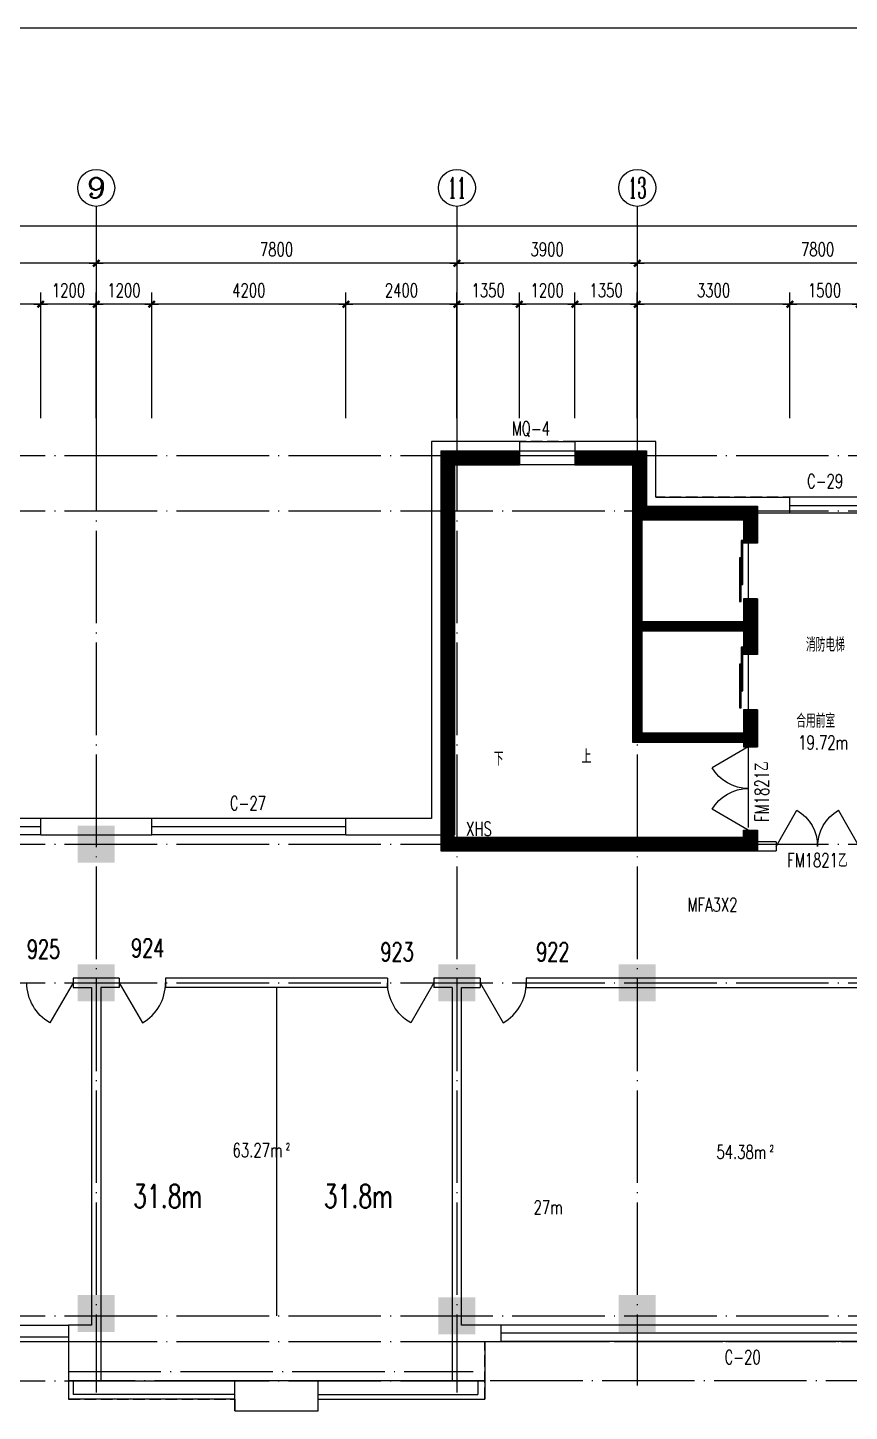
# Model space of a CAD drawing. Extents: x 816818 to 2098601, y 59070 to 390605.
# Drawn here: x 841054 to 858822, y 74339 to 104248 of the extents above; entities that cross this region are included whole.
import ezdxf
from ezdxf.enums import TextEntityAlignment as Align

# ---------------------------------------------------------------- set-up
doc = ezdxf.new("R2010")
doc.units = 0
doc.header["$LTSCALE"] = 1000
doc.header["$MEASUREMENT"] = 0
for name, pattern in [('CONTINOUS', [0]), ('DASH', [0.35, 0.25, -0.1]), ('DOTE', [2.42, 2, -0.2, 0.02, -0.2])]:
    doc.linetypes.add(name, pattern=pattern)
doc.layers.get('0').update_dxf_attribs({"linetype": 'CONTINUOUS'})
doc.layers.get('DEFPOINTS').update_dxf_attribs({"linetype": 'CONTINUOUS'})
for name, color, linetype in [('AXIS', 3, 'CONTINUOUS'), ('AXIS_TEXT', 7, 'CONTINUOUS'), ('COLUMN', 7, 'CONTINUOUS'), ('DOTE', 1, 'DOTE'), ('FILL', 21, 'CONTINUOUS'), ('MCB', 30, 'CONTINUOUS'), ('PUB_TEXT', 7, 'CONTINUOUS'), ('WALL', 255, 'CONTINUOUS'), ('WINDOW', 2, 'CONTINUOUS'), ('WINDOW_TEXT', 7, 'CONTINUOUS'), ('和面积', 6, 'DASH')]:
    doc.layers.add(name, color=color, linetype=linetype)
doc.styles.add('_HZTXT', font='romans.shx', dxfattribs={"width": 0.7, "bigfont": 'z.shx'})
doc.styles.add('COMPLEX', font='COMPLEX')
doc.styles.add('DIM_FONT', font='SIMPLEX.shx', dxfattribs={"width": 0.7})
doc.styles.add('SIMPLEX', font='SIMPLEX.SHX')
doc.styles.add('Z', font='romans', dxfattribs={"width": 0.8, "bigfont": 'z'})
doc.dimstyles.new('AXIS', dxfattribs={"dimtxt": 300, "dimasz": 1, "dimexe": 250, "dimexo": 300, "dimgap": 150, "dimtad": 1, "dimdec": 0, "dimzin": 0, "dimdsep": 46, "dimtxsty": 'DIM_FONT', "dimblk": '_DIMX', "dimcen": 2.5, "dimse1": 1, "dimse2": 1, "dimclrt": 7, "dimadec": 0, "dimazin": 0, "dimtfac": 1, "dimtdec": 0, "dimtix": 1, "dimtmove": 2, "dimatfit": 3, "dimldrblk": '_DIMX', "dimfxl": 1, "dimarcsym": 0})
doc.dimstyles.new('DIMN', dxfattribs={"dimtxt": 300, "dimasz": 1, "dimexe": 250, "dimexo": 300, "dimgap": 150, "dimtad": 1, "dimdec": 0, "dimzin": 0, "dimdsep": 46, "dimtxsty": 'DIM_FONT', "dimblk": '_DIMX', "dimcen": 2.5, "dimclrt": 7, "dimadec": 0, "dimazin": 0, "dimtfac": 1, "dimtdec": 0, "dimtix": 1, "dimtmove": 2, "dimatfit": 3, "dimldrblk": '_DIMX', "dimfxl": 1, "dimarcsym": 0})

# ---------------------------------------------------------------- blocks, each defined once
blk = doc.blocks.new('_DBLK')
blk.add_line((-0.5, 0), (0, -0.866))
blk.add_arc((-0.5, 0), 1, 300, 0)
at = {"layer": 'WINDOW_TEXT', "style": 'SIMPLEX', "flags": 9}
blk.add_attdef('A', text='', height=1, dxfattribs=at).set_placement((0, 1.5), align=Align.MIDDLE)
blk = doc.blocks.new('_WBLK')
for p, q in [((-0.5, 0.5), (0.5, 0.5)), ((-0.5, 0), (0.5, 0)), ((-0.5, -0.5), (0.5, -0.5))]:
    blk.add_line(p, q)
at = {"layer": 'WINDOW_TEXT', "style": 'SIMPLEX', "flags": 9}
blk.add_attdef('A', text='', height=1, dxfattribs=at).set_placement((0, 1.5), align=Align.MIDDLE)
blk = doc.blocks.new('_AXISO')
blk.add_circle((0, 0), 0.5)
at = {"layer": 'AXIS_TEXT', "style": 'COMPLEX', "width": 1.041667}
blk.add_attdef('A', text='', height=0.56, dxfattribs=at).set_placement((-0.25, -0.28), (0.25, -0.28), align=Align.FIT)
blk = doc.blocks.new('_DIMX')
blk.add_line((-150, 0), (150, 0))
at = {"const_width": 50}
blk.add_lwpolyline([(-70, -70), (70, 70)], dxfattribs=at)
blk = doc.blocks.new('*D665')
at = {"layer": 'AXIS', "color": 0, "lineweight": -2}
blk.add_line((862035, 99156), (854237, 99156), dxfattribs=at)
at = {"layer": 'DEFPOINTS', "color": 0}
for p in [(854236, 99156), (854236, 95682), (862036, 95682)]:
    blk.add_point(p, dxfattribs=at)
at = {"layer": 'AXIS', "color": 0, "lineweight": -2, "rotation": 180}
blk.add_blockref('_DIMX', (854236, 99156), dxfattribs=at)
at = {"layer": 'AXIS', "color": 0, "lineweight": -2}
blk.add_blockref('_DIMX', (862036, 99156), dxfattribs=at)
at = {"layer": 'AXIS', "color": 7, "insert": (858136, 99456), "char_height": 300, "attachment_point": 5, "style": 'DIM_FONT'}
blk.add_mtext('7800', dxfattribs=at)
blk = doc.blocks.new('*D666')
at = {"layer": 'AXIS', "color": 0, "lineweight": -2}
blk.add_line((854235, 99156), (850337, 99156), dxfattribs=at)
at = {"layer": 'DEFPOINTS', "color": 0}
for p in [(850336, 99156), (850336, 95682), (854236, 95682)]:
    blk.add_point(p, dxfattribs=at)
at = {"layer": 'AXIS', "color": 0, "lineweight": -2, "rotation": 180}
blk.add_blockref('_DIMX', (850336, 99156), dxfattribs=at)
at = {"layer": 'AXIS', "color": 0, "lineweight": -2}
blk.add_blockref('_DIMX', (854236, 99156), dxfattribs=at)
at = {"layer": 'AXIS', "color": 7, "insert": (852286, 99456), "char_height": 300, "attachment_point": 5, "style": 'DIM_FONT'}
blk.add_mtext('3900', dxfattribs=at)
blk = doc.blocks.new('*D667')
at = {"layer": 'AXIS', "color": 0, "lineweight": -2}
blk.add_line((850335, 99156), (842537, 99156), dxfattribs=at)
at = {"layer": 'DEFPOINTS', "color": 0}
for p in [(842536, 99156), (842536, 95682), (850336, 95682)]:
    blk.add_point(p, dxfattribs=at)
at = {"layer": 'AXIS', "color": 0, "lineweight": -2, "rotation": 180}
blk.add_blockref('_DIMX', (842536, 99156), dxfattribs=at)
at = {"layer": 'AXIS', "color": 0, "lineweight": -2}
blk.add_blockref('_DIMX', (850336, 99156), dxfattribs=at)
at = {"layer": 'AXIS', "color": 7, "insert": (846436, 99456), "char_height": 300, "attachment_point": 5, "style": 'DIM_FONT'}
blk.add_mtext('7800', dxfattribs=at)
blk = doc.blocks.new('*D668')
at = {"layer": 'AXIS', "color": 0, "lineweight": -2}
blk.add_line((842535, 99156), (834737, 99156), dxfattribs=at)
at = {"layer": 'DEFPOINTS', "color": 0}
for p in [(834736, 99156), (834736, 95682), (842536, 95682)]:
    blk.add_point(p, dxfattribs=at)
at = {"layer": 'AXIS', "color": 0, "lineweight": -2, "rotation": 180}
blk.add_blockref('_DIMX', (834736, 99156), dxfattribs=at)
at = {"layer": 'AXIS', "color": 0, "lineweight": -2}
blk.add_blockref('_DIMX', (842536, 99156), dxfattribs=at)
at = {"layer": 'AXIS', "color": 7, "insert": (838636, 99456), "char_height": 300, "attachment_point": 5, "style": 'DIM_FONT'}
blk.add_mtext('7800', dxfattribs=at)
blk = doc.blocks.new('*D670')
at = {"layer": 'AXIS', "color": 0, "lineweight": -2}
for p, q in [((826086, 95982), (826086, 100206)), ((922586, 95982), (922586, 100206)), ((922585, 99956), (826087, 99956))]:
    blk.add_line(p, q, dxfattribs=at)
at = {"layer": 'DEFPOINTS', "color": 0}
for p in [(826086, 99956), (826086, 95682), (922586, 95682)]:
    blk.add_point(p, dxfattribs=at)
at = {"layer": 'AXIS', "color": 0, "lineweight": -2, "rotation": 180}
blk.add_blockref('_DIMX', (826086, 99956), dxfattribs=at)
at = {"layer": 'AXIS', "color": 0, "lineweight": -2}
blk.add_blockref('_DIMX', (922586, 99956), dxfattribs=at)
at = {"layer": 'AXIS', "color": 7, "insert": (874336, 100256), "char_height": 300, "attachment_point": 5, "style": 'DIM_FONT'}
blk.add_mtext('96500', dxfattribs=at)
blk = doc.blocks.new('*D674')
at = {"layer": 'AXIS', "color": 0, "lineweight": -2}
for p, q in [((857536, 95805), (857536, 98520)), ((859036, 95805), (859036, 98520)), ((859035, 98270), (857537, 98270))]:
    blk.add_line(p, q, dxfattribs=at)
at = {"layer": 'DEFPOINTS', "color": 0}
for p in [(857536, 98270), (857536, 95505), (859036, 95505)]:
    blk.add_point(p, dxfattribs=at)
at = {"layer": 'AXIS', "color": 0, "lineweight": -2, "rotation": 180}
blk.add_blockref('_DIMX', (857536, 98270), dxfattribs=at)
at = {"layer": 'AXIS', "color": 0, "lineweight": -2}
blk.add_blockref('_DIMX', (859036, 98270), dxfattribs=at)
at = {"layer": 'AXIS', "color": 7, "insert": (858286, 98570), "char_height": 300, "attachment_point": 5, "style": 'DIM_FONT'}
blk.add_mtext('1500', dxfattribs=at)
blk = doc.blocks.new('*D675')
at = {"layer": 'AXIS', "color": 0, "lineweight": -2}
for p, q in [((854236, 95805), (854236, 98520)), ((857536, 95805), (857536, 98520)), ((857535, 98270), (854237, 98270))]:
    blk.add_line(p, q, dxfattribs=at)
at = {"layer": 'DEFPOINTS', "color": 0}
for p in [(854236, 98270), (854236, 95505), (857536, 95505)]:
    blk.add_point(p, dxfattribs=at)
at = {"layer": 'AXIS', "color": 0, "lineweight": -2, "rotation": 180.0000000000005}
blk.add_blockref('_DIMX', (854236, 98270), dxfattribs=at)
at = {"layer": 'AXIS', "color": 0, "lineweight": -2}
blk.add_blockref('_DIMX', (857536, 98270), dxfattribs=at)
at = {"layer": 'AXIS', "color": 7, "insert": (855886, 98570), "char_height": 300, "attachment_point": 5, "style": 'DIM_FONT'}
blk.add_mtext('3300', dxfattribs=at)
blk = doc.blocks.new('*D676')
at = {"layer": 'AXIS', "color": 0, "lineweight": -2}
for p, q in [((852886, 95805), (852886, 98520)), ((854236, 95805), (854236, 98520)), ((854235, 98270), (852887, 98270))]:
    blk.add_line(p, q, dxfattribs=at)
at = {"layer": 'DEFPOINTS', "color": 0}
for p in [(852886, 98270), (852886, 95505), (854236, 95505)]:
    blk.add_point(p, dxfattribs=at)
at = {"layer": 'AXIS', "color": 0, "lineweight": -2, "rotation": 180}
blk.add_blockref('_DIMX', (852886, 98270), dxfattribs=at)
at = {"layer": 'AXIS', "color": 0, "lineweight": -2}
blk.add_blockref('_DIMX', (854236, 98270), dxfattribs=at)
at = {"layer": 'AXIS', "color": 7, "insert": (853561, 98570), "char_height": 300, "attachment_point": 5, "style": 'DIM_FONT'}
blk.add_mtext('1350', dxfattribs=at)
blk = doc.blocks.new('*D677')
at = {"layer": 'AXIS', "color": 0, "lineweight": -2}
for p, q in [((851686, 95805), (851686, 98520)), ((852886, 95805), (852886, 98520)), ((852885, 98270), (851687, 98270))]:
    blk.add_line(p, q, dxfattribs=at)
at = {"layer": 'DEFPOINTS', "color": 0}
for p in [(851686, 98270), (851686, 95505), (852886, 95505)]:
    blk.add_point(p, dxfattribs=at)
at = {"layer": 'AXIS', "color": 0, "lineweight": -2, "rotation": 180}
blk.add_blockref('_DIMX', (851686, 98270), dxfattribs=at)
at = {"layer": 'AXIS', "color": 0, "lineweight": -2}
blk.add_blockref('_DIMX', (852886, 98270), dxfattribs=at)
at = {"layer": 'AXIS', "color": 7, "insert": (852286, 98570), "char_height": 300, "attachment_point": 5, "style": 'DIM_FONT'}
blk.add_mtext('1200', dxfattribs=at)
blk = doc.blocks.new('*D678')
at = {"layer": 'AXIS', "color": 0, "lineweight": -2}
for p, q in [((850336, 95805), (850336, 98520)), ((851686, 95805), (851686, 98520)), ((851685, 98270), (850337, 98270))]:
    blk.add_line(p, q, dxfattribs=at)
at = {"layer": 'DEFPOINTS', "color": 0}
for p in [(850336, 98270), (850336, 95505), (851686, 95505)]:
    blk.add_point(p, dxfattribs=at)
at = {"layer": 'AXIS', "color": 0, "lineweight": -2, "rotation": 180}
blk.add_blockref('_DIMX', (850336, 98270), dxfattribs=at)
at = {"layer": 'AXIS', "color": 0, "lineweight": -2}
blk.add_blockref('_DIMX', (851686, 98270), dxfattribs=at)
at = {"layer": 'AXIS', "color": 7, "insert": (851011, 98570), "char_height": 300, "attachment_point": 5, "style": 'DIM_FONT'}
blk.add_mtext('1350', dxfattribs=at)
blk = doc.blocks.new('*D679')
at = {"layer": 'AXIS', "color": 0, "lineweight": -2}
for p, q in [((847936, 95805), (847936, 98520)), ((850336, 95805), (850336, 98520)), ((850335, 98270), (847937, 98270))]:
    blk.add_line(p, q, dxfattribs=at)
at = {"layer": 'DEFPOINTS', "color": 0}
for p in [(847936, 98270), (847936, 95505), (850336, 95505)]:
    blk.add_point(p, dxfattribs=at)
at = {"layer": 'AXIS', "color": 0, "lineweight": -2, "rotation": 180}
blk.add_blockref('_DIMX', (847936, 98270), dxfattribs=at)
at = {"layer": 'AXIS', "color": 0, "lineweight": -2}
blk.add_blockref('_DIMX', (850336, 98270), dxfattribs=at)
at = {"layer": 'AXIS', "color": 7, "insert": (849136, 98570), "char_height": 300, "attachment_point": 5, "style": 'DIM_FONT'}
blk.add_mtext('2400', dxfattribs=at)
blk = doc.blocks.new('*D680')
at = {"layer": 'AXIS', "color": 0, "lineweight": -2}
for p, q in [((843736, 95805), (843736, 98520)), ((847936, 95805), (847936, 98520)), ((847935, 98270), (843737, 98270))]:
    blk.add_line(p, q, dxfattribs=at)
at = {"layer": 'DEFPOINTS', "color": 0}
for p in [(843736, 98270), (843736, 95505), (847936, 95505)]:
    blk.add_point(p, dxfattribs=at)
at = {"layer": 'AXIS', "color": 0, "lineweight": -2, "rotation": 180}
blk.add_blockref('_DIMX', (843736, 98270), dxfattribs=at)
at = {"layer": 'AXIS', "color": 0, "lineweight": -2}
blk.add_blockref('_DIMX', (847936, 98270), dxfattribs=at)
at = {"layer": 'AXIS', "color": 7, "insert": (845836, 98570), "char_height": 300, "attachment_point": 5, "style": 'DIM_FONT'}
blk.add_mtext('4200', dxfattribs=at)
blk = doc.blocks.new('*D681')
at = {"layer": 'AXIS', "color": 0, "lineweight": -2}
for p, q in [((842536, 95805), (842536, 98520)), ((843736, 95805), (843736, 98520)), ((843735, 98270), (842537, 98270))]:
    blk.add_line(p, q, dxfattribs=at)
at = {"layer": 'DEFPOINTS', "color": 0}
for p in [(842536, 98270), (842536, 95505), (843736, 95505)]:
    blk.add_point(p, dxfattribs=at)
at = {"layer": 'AXIS', "color": 0, "lineweight": -2, "rotation": 180}
blk.add_blockref('_DIMX', (842536, 98270), dxfattribs=at)
at = {"layer": 'AXIS', "color": 0, "lineweight": -2}
blk.add_blockref('_DIMX', (843736, 98270), dxfattribs=at)
at = {"layer": 'AXIS', "color": 7, "insert": (843136, 98570), "char_height": 300, "attachment_point": 5, "style": 'DIM_FONT'}
blk.add_mtext('1200', dxfattribs=at)
blk = doc.blocks.new('*D682')
at = {"layer": 'AXIS', "color": 0, "lineweight": -2}
for p, q in [((841336, 95805), (841336, 98520)), ((842536, 95805), (842536, 98520)), ((842535, 98270), (841337, 98270))]:
    blk.add_line(p, q, dxfattribs=at)
at = {"layer": 'DEFPOINTS', "color": 0}
for p in [(841336, 98270), (841336, 95505), (842536, 95505)]:
    blk.add_point(p, dxfattribs=at)
at = {"layer": 'AXIS', "color": 0, "lineweight": -2, "rotation": 180}
blk.add_blockref('_DIMX', (841336, 98270), dxfattribs=at)
at = {"layer": 'AXIS', "color": 0, "lineweight": -2}
blk.add_blockref('_DIMX', (842536, 98270), dxfattribs=at)
at = {"layer": 'AXIS', "color": 7, "insert": (841936, 98570), "char_height": 300, "attachment_point": 5, "style": 'DIM_FONT'}
blk.add_mtext('1200', dxfattribs=at)
blk = doc.blocks.new('*D683')
at = {"layer": 'AXIS', "color": 0, "lineweight": -2}
for p, q in [((837136, 95805), (837136, 98520)), ((841336, 95805), (841336, 98520)), ((841335, 98270), (837137, 98270))]:
    blk.add_line(p, q, dxfattribs=at)
at = {"layer": 'DEFPOINTS', "color": 0}
for p in [(837136, 98270), (837136, 95505), (841336, 95505)]:
    blk.add_point(p, dxfattribs=at)
at = {"layer": 'AXIS', "color": 0, "lineweight": -2, "rotation": 180}
blk.add_blockref('_DIMX', (837136, 98270), dxfattribs=at)
at = {"layer": 'AXIS', "color": 0, "lineweight": -2}
blk.add_blockref('_DIMX', (841336, 98270), dxfattribs=at)
at = {"layer": 'AXIS', "color": 7, "insert": (839236, 98570), "char_height": 300, "attachment_point": 5, "style": 'DIM_FONT'}
blk.add_mtext('4200', dxfattribs=at)
blk = doc.blocks.new('M_B14FAZ')
for p, q in [((-0.5, 0.5), (0.5, 0.5)), ((0.5, 0.021), (-0.5, 0.021)), ((-0.5, -0.5), (0.5, -0.5))]:
    blk.add_line(p, q)
blk = doc.blocks.new('_FZH')
blk.add_solid([(-0.5, -0.5), (0.5, -0.5), (-0.5, 0.5), (0.5, 0.5)])
blk = doc.blocks.new('_LIFTD')
for points in [[(-0.548, -0.602), (-0.548, -0.774), (0.241, -0.774), (0.241, -0.602), (-0.548, -0.602)], [(-0.241, -0.784), (-0.241, -0.955), (0.548, -0.955), (0.548, -0.784), (-0.241, -0.784)]]:
    blk.add_lwpolyline(points)
blk = doc.blocks.new('_DBLK1')
for p, q in [((-0.5, 0), (-0.25, -0.433)), ((0.5, 0), (0.25, -0.433))]:
    blk.add_line(p, q)
for centre, start, end in [((-0.5, 0), 300, 0), ((0.5, 0), 180, 240)]:
    blk.add_arc(centre, 0.5, start, end)
at = {"layer": 'WINDOW_TEXT', "style": 'SIMPLEX', "flags": 9}
blk.add_attdef('A', text='', height=1, dxfattribs=at).set_placement((0, 1.5), align=Align.MIDDLE)

msp = doc.modelspace()

# ---------------------------------------------------------------- linework, layer by layer
at = {"layer": 'AXIS'}
for p, q in [((842536.2, 100385.3), (842536.2, 95681.8)), ((850336.2, 100385.3), (850336.2, 95681.8)), ((854236.2, 100385.3), (854236.2, 95681.8))]:
    msp.add_line(p, q, dxfattribs=at)
at = {"layer": 'DOTE'}
for p, q in [((842536.1, 98214.9), (842536.1, 74747.2)), ((850336.1, 98214.9), (850336.1, 74747.2)), ((854236.1, 98214.9), (854236.1, 74897.2)), ((824912.9, 95001.7), (925532.9, 95001.7)), ((824912.9, 93801.7), (874336.1, 93801.7)), ((856636.1, 93801.7), (856636.1, 86601.7)), ((856636.1, 93801.7), (856636.1, 86601.7)), ((854236.1, 91301.7), (856636.1, 91301.7)), ((854236.1, 88901.7), (856636.1, 88901.7)), ((824912.9, 86601.7), (874336.1, 86601.7)), ((824912.9, 83601.7), (874336.1, 83601.7)), ((824912.9, 76401.7), (874849.3, 76401.7)), ((824912.9, 75851.7), (874849.3, 75851.7)), ((841936.2, 75201.7), (850686.1, 75201.7)), ((824912.9, 75001.7), (850936.2, 75001.7)), ((923236.1, 75001.7), (841936.1, 75001.7))]:
    msp.add_line(p, q, dxfattribs=at)
at = {"layer": 'FILL'}
for points, const_width in [([(851686.1, 94951.7), (850136.1, 94951.7), (850136.1, 86451.7)], 300), ([(856636.1, 93751.7), (854286.1, 93751.7), (854286.1, 94951.7), (852886.1, 94951.7)], 300), ([(856686.1, 93901.7), (856686.1, 93101.7)], 300), ([(854236.1, 93801.7), (854236.1, 88901.7), (856636.1, 88901.7)], 200), ([(856686.1, 91901.7), (856686.1, 90701.7)], 300), ([(854236.1, 91301.7), (856636.1, 91301.7)], 200), ([(856686.1, 89501.7), (856686.1, 88701.7)], 300), ([(856686.1, 86901.7), (856686.1, 86451.7)], 300), ([(849986.1, 86601.7), (856786.1, 86601.7)], 300)]:
    msp.add_lwpolyline(points, dxfattribs=dict(at, const_width=const_width))
at = {"layer": 'MCB'}
msp.add_line((846436.1, 83501.7), (846436.1, 76401.7), dxfattribs=at)
msp.add_lwpolyline([(816818, 104247.6), (933587.8, 104247.6), (933587.8, 59069.6), (816818, 59069.6)], close=True, dxfattribs=at)
at = {"layer": 'WALL'}
for p, q in [((851686.1, 95301.7), (849785.9, 95301.7)), ((849785.9, 95301.7), (849785.9, 87151.7)), ((854636.1, 95301.7), (852886.1, 95301.7)), ((854636.1, 94101.7), (854636.1, 95301.7)), ((849985.9, 95101.7), (851686.1, 95101.7)), ((849985.9, 95101.7), (849985.9, 86452.2)), ((852886.1, 95101.7), (854435.6, 95101.7)), ((854436.1, 95101.2), (854436.1, 93902.2)), ((850286.4, 94801.7), (850285.9, 86802.2)), ((850286.4, 94801.7), (851686.1, 94801.7)), ((852886.1, 94801.7), (854135.6, 94801.7)), ((854136.1, 94801.2), (854136.1, 88801.7)), ((854636.1, 94101.7), (857536.1, 94101.7)), ((854636.1, 94101.7), (857536.1, 94101.7)), ((857536.1, 93751.7), (857536.1, 94101.7)), ((854436.6, 93901.7), (856835.6, 93901.7)), ((856836.1, 93901.2), (856836.1, 93101.7)), ((857536.1, 93751.7), (856836.1, 93751.7)), ((854336.1, 93601.7), (854336.1, 91401.7)), ((856536.1, 93601.7), (854336.1, 93601.7)), ((856536.1, 93601.7), (856536.1, 93101.7)), ((856836.1, 93101.7), (856536.1, 93101.7)), ((856836.1, 91901.7), (856536.1, 91901.7)), ((856536.1, 91901.7), (856536.1, 91401.7)), ((856836.1, 91901.7), (856836.1, 90701.7)), ((856536.1, 91401.7), (854336.1, 91401.7)), ((856536.1, 91201.7), (854336.1, 91201.7)), ((854336.1, 91201.7), (854336.1, 89001.7)), ((856536.1, 91201.7), (856536.1, 90701.7)), ((856836.1, 90701.7), (856536.1, 90701.7)), ((856836.1, 89501.7), (856536.1, 89501.7)), ((856536.1, 89501.7), (856536.1, 89001.7)), ((856836.1, 89501.7), (856836.1, 88701.7)), ((854336.1, 89001.7), (856536.1, 89001.7)), ((854136.1, 88801.7), (856536.1, 88801.7)), ((856536.1, 88801.7), (856536.1, 88701.7)), ((856536.1, 88701.7), (856836.1, 88701.7)), ((841336.2, 86801.7), (841336.2, 87151.7)), ((843736.2, 87151.7), (841336.2, 87151.7)), ((843736.2, 86801.7), (843736.2, 87151.7)), ((849785.9, 87151.7), (847936.2, 87151.7)), ((847936.2, 86801.7), (847936.2, 87151.7)), ((841336.2, 86801.7), (843736.2, 86801.7)), ((847936.2, 86801.7), (849985.9, 86801.7)), ((850286.4, 86751.7), (856536.1, 86751.7)), ((856536.1, 86901.7), (856836.1, 86901.7)), ((856536.1, 86751.7), (856536.1, 86901.7)), ((856836.1, 86901.7), (856836.1, 86451.7)), ((849986.4, 86451.7), (857236.1, 86451.7)), ((857236.1, 86651.7), (856836.1, 86651.7)), ((857236.1, 86651.7), (857236.1, 86451.7)), ((843036.1, 83701.7), (842036.1, 83701.7)), ((842036.1, 83701.7), (842036.1, 83501.7)), ((842036.1, 83501.7), (842436.1, 83501.7)), ((842436.1, 83501.7), (842436.1, 76201.7)), ((842636.1, 83501.7), (842636.1, 75001.7)), ((843036.1, 83501.7), (842636.1, 83501.7)), ((843036.1, 83701.7), (843036.1, 83501.7)), ((848836.1, 83701.7), (844036.1, 83701.7)), ((844036.1, 83701.7), (844036.1, 83501.7)), ((848836.1, 83501.7), (844036.1, 83501.7)), ((848836.1, 83701.7), (848836.1, 83501.7)), ((850836.1, 83701.7), (849836.1, 83701.7)), ((849836.1, 83701.7), (849836.1, 83501.7)), ((850236.1, 83501.7), (849836.1, 83501.7)), ((850236.1, 83501.7), (850236.1, 75001.7)), ((850436.1, 76201.7), (850436.1, 83501.7)), ((850436.1, 83501.7), (850836.1, 83501.7)), ((850836.1, 83701.7), (850836.1, 83501.7)), ((860536.1, 83701.7), (851836.1, 83701.7)), ((851836.1, 83701.7), (851836.1, 83501.7)), ((851836.1, 83501.7), (860536.1, 83501.7)), ((841936.2, 76201.7), (841936.2, 75001.7)), ((842436.1, 76201.7), (841936.2, 76201.7)), ((851286.1, 76201.7), (850436.1, 76201.7)), ((851286.1, 76201.7), (851286.1, 75851.7)), ((850936.1, 75851.7), (851286.1, 75851.7)), ((850936.1, 75851.7), (850936.1, 75001.7)), ((842636.1, 75001.7), (841936.1, 75001.7)), ((847336.1, 75001.7), (845536.1, 75001.7)), ((845536.1, 74351.7), (845536.1, 75001.7)), ((847336.1, 74351.7), (847336.1, 75001.7)), ((850936.1, 75001.7), (850236.1, 75001.7)), ((845536.1, 74351.7), (847336.1, 74351.7))]:
    msp.add_line(p, q, dxfattribs=at)
at = {"layer": 'WALL', "linetype": 'CONTINOUS'}
for p, q in [((851686.1, 95301.7), (851686.1, 94801.7)), ((852886.1, 95301.7), (852886.1, 94801.7))]:
    msp.add_line(p, q, dxfattribs=at)
at = {"layer": 'WALL'}
for centre, start, end in [((854435.6, 95101.2), 0, 90), ((854135.6, 94801.2), 0, 90), ((854436.6, 93902.2), 180, 270), ((856835.6, 93901.2), 0, 90)]:
    msp.add_arc(centre, 0.5, start, end, dxfattribs=at)
at = {"layer": 'WINDOW'}
for p, q in [((851686.1, 95301.7), (852886.1, 95301.7)), ((851686.1, 95101.7), (852886.1, 95101.7)), ((852886.1, 94801.7), (851686.1, 94801.7)), ((834836.1, 76201.7), (841936.2, 76201.7)), ((834335.9, 75851.7), (841936.1, 75851.7)), ((834435.9, 75951.7), (841936.1, 75951.7)), ((841936.1, 75001.7), (841936.1, 74601.7)), ((842035.9, 75001.7), (842035.9, 74701.7)), ((842636.1, 75001.7), (845536.1, 75001.7)), ((850236.1, 75001.7), (847336.1, 75001.7)), ((850786.2, 75001.7), (850786.2, 74701.7)), ((850936.2, 75001.7), (850936.2, 74601.7)), ((845536.1, 74601.7), (841936.1, 74601.7)), ((845536.1, 74701.7), (842035.9, 74701.7)), ((847336.1, 74701.7), (850786.2, 74701.7)), ((847336.1, 74601.7), (850936.2, 74601.7))]:
    msp.add_line(p, q, dxfattribs=at)
at = {"layer": '和面积'}
msp.add_lwpolyline([(894036.1, 94101.7), (854636.1, 94101.7), (854636.1, 95301.7), (849785.9, 95301.7), (849785.9, 87151.7), (835286.1, 87151.7), (835286.1, 91701.7), (825836.1, 91701.7), (825836.1, 77051.7), (834186.1, 77051.7), (834186.1, 75851.7), (841936.1, 75851.7), (841935.9, 74601.7), (845536.1, 74601.7), (845536.1, 74351.7), (847336.1, 74351.7), (847336.1, 74601.7), (850936.2, 74601.7), (850936.1, 75851.7), (871036.1, 75851.7), (871036.1, 74451.7), (877636.1, 74451.7), (877636.1, 75851.7), (897736.1, 75851.7)], dxfattribs=at)

# ---------------------------------------------------------------- block references
at = {"layer": 'AXIS'}
ref = msp.add_blockref('_AXISO', (842536.2, 100785.3), dxfattribs=dict(at, xscale=800, yscale=800, zscale=800))
ref.add_attrib('A', '9', dxfattribs={"layer": 'AXIS_TEXT', "height": 448, "style": 'COMPLEX', "width": 1.339286}).set_placement((842336.2, 100561.3), (842736.2, 100561.3), align=Align.FIT)
ref = msp.add_blockref('_AXISO', (850336.2, 100785.3), dxfattribs=dict(at, xscale=800, yscale=800, zscale=800))
ref.add_attrib('A', '11', dxfattribs={"layer": 'AXIS_TEXT', "height": 448, "style": 'COMPLEX', "width": 0.78125}).set_placement((850136.2, 100561.3), (850536.2, 100561.3), align=Align.FIT)
ref = msp.add_blockref('_AXISO', (854236.2, 100785.3), dxfattribs=dict(at, xscale=800, yscale=800, zscale=800))
ref.add_attrib('A', '13', dxfattribs={"layer": 'AXIS_TEXT', "height": 448, "style": 'COMPLEX', "width": 0.646552}).set_placement((854036.2, 100561.3), (854436.2, 100561.3), align=Align.FIT)
at = {"layer": 'COLUMN', "xscale": 800, "yscale": 800, "zscale": 600}
for p in [(842536.1, 86601.7), (842536.1, 83601.7), (850336.1, 83601.7), (854236.1, 83601.7), (842536.1, 76451.7), (850336.1, 76401.7), (854236.1, 76451.7)]:
    msp.add_blockref('_FZH', p, dxfattribs=at)
at = {"layer": 'WINDOW'}
for name, p, xscale, yscale, zscale, rotation in [('M_B14FAZ', (858286.1, 93926.7), 1500, 349.999999999709, 1500, 180), ('_LIFTD', (856636.1, 92501.7), 1200, 199.9999999997974, 1200, 270), ('_LIFTD', (856636.1, 90201.7), 1200, 200.0000000000812, 1200, 270), ('_DBLK1', (856636.1, 87801.7), 1800, -1800, 1800, 90), ('_WBLK', (839236.2, 86976.7), 4200, 350, 4200, 180), ('_WBLK', (845836.2, 86976.7), 4200, 350, 4200, 180), ('_WBLK', (856386.1, 76026.7), 10200, 350, 10200, 180)]:
    msp.add_blockref(name, p, dxfattribs=dict(at, xscale=xscale, yscale=yscale, zscale=zscale, rotation=rotation))
for name, p, xscale, yscale, zscale in [('_DBLK1', (858136.1, 86551.7), 1800, -1800, 1800), ('_DBLK', (841536.1, 83601.7), -1000, 1000, 1000), ('_DBLK', (843536.1, 83601.7), 1000, 1000, 1000), ('_DBLK', (849336.1, 83601.7), -1000, 1000, 1000), ('_DBLK', (851336.1, 83601.7), 1000, 1000, 1000)]:
    msp.add_blockref(name, p, dxfattribs=dict(at, xscale=xscale, yscale=yscale, zscale=zscale))

# ---------------------------------------------------------------- texts
at = {"layer": 'MCB', "style": 'Z', "width": 0.7}
for s, p in [('MQ-4', (851520.8, 95435.3)), ('C-29', (857906.5, 94294.9)), ('C-27', (845425.5, 87333.7)), ('C-20', (856122, 75360.1))]:
    msp.add_text(s, height=300, dxfattribs=at).set_placement(p)
at = {"layer": 'MCB', "attachment_point": 1, "style": 'DIM_FONT'}
for s, insert, char_height, width in [('{\\C0;925}', (841036.1, 84528.2), 400, 1469.116), ('{\\C0;924}', (843290.1, 84555.8), 400, 1469.116), ('{\\C0;923}', (848682.5, 84472.9), 400, 1469.116), ('{\\C0;922}', (852050.4, 84472.7), 400, 1469.116), ('31.8m', (843331.5, 79239.5), 500, 2080.507), ('31.8m', (847454.7, 79239.5), 500, 2080.507), ('27m', (851994, 78899.3), 300, 1891.371)]:
    msp.add_mtext(s, dxfattribs=dict(at, insert=insert, char_height=char_height, width=width))
at = {"layer": 'PUB_TEXT', "width": 0.7}
for s, height, style, p in [('消防电梯', 300, 'Z', (857883.1, 90760.5)), ('合用前室', 300, '_HZTXT', (857674, 89115.4)), ('下', 300, 'Z', (851132, 88294.3)), ('上', 300, 'Z', (853033.1, 88346.6)), ('XHS', 300, '_HZTXT', (850533.8, 86779.3)), ('FM1821乙', 300, 'Z', (857477.9, 86101.3)), ('MFA3X2', 300, '_HZTXT', (855323.9, 85139.7)), (' 2', 150, 'DIM_FONT', (846564.8, 79982.3)), (' 2', 150, 'DIM_FONT', (857026, 79944.8))]:
    msp.add_text(s, height=height, dxfattribs=dict(at, style=style)).set_placement(p)
at = {"layer": 'PUB_TEXT', "style": 'DIM_FONT', "width": 0.7}
for s, p in [('19.72m', (858794.5, 88797.1)), ('63.27m', (846564.8, 79982.3)), ('54.38m', (857026, 79944.8))]:
    msp.add_text(s, height=300, dxfattribs=at).set_placement(p, align=Align.MIDDLE_RIGHT)
at = {"layer": 'PUB_TEXT', "style": 'Z', "width": 0.7}
msp.add_text('FM1821乙', height=300, rotation=90, dxfattribs=at).set_placement((857077.3, 87082.2))

# ---------------------------------------------------------------- dimensions: what is measured, and where the dimension line sits
at = {"layer": 'AXIS'}
for p1, p2, distance, picture, middle in [((922586.1, 95681.8), (826086.1, 95681.8), -4274.4, '*D670', (874336.1, 100256.2)), ((841336.2, 95504.6), (837136.2, 95504.6), -2765.6, '*D683', (839236.2, 98570.1)), ((842536.2, 95504.6), (841336.2, 95504.6), -2765.6, '*D682', (841936.2, 98570.1)), ((843736.2, 95504.6), (842536.2, 95504.6), -2765.6, '*D681', (843136.2, 98570.1)), ((847936.2, 95504.6), (843736.2, 95504.6), -2765.6, '*D680', (845836.2, 98570.1)), ((850336.2, 95504.6), (847936.2, 95504.6), -2765.6, '*D679', (849136.2, 98570.1)), ((851686.1, 95504.6), (850336.2, 95504.6), -2765.6, '*D678', (851011.1, 98570.1)), ((852886.1, 95504.6), (851686.1, 95504.6), -2765.6, '*D677', (852286.1, 98570.1)), ((854236.2, 95504.6), (852886.1, 95504.6), -2765.6, '*D676', (853561.1, 98570.1)), ((857536.2, 95504.6), (854236.2, 95504.6), -2765.6, '*D675', (855886.2, 98570.1)), ((859036.2, 95504.6), (857536.2, 95504.6), -2765.6, '*D674', (858286.2, 98570.1))]:
    dim = msp.add_aligned_dim(p1=p1, p2=p2, distance=distance, dimstyle='DIMN', dxfattribs=at)
    dim.commit()
    dim.dimension.update_dxf_attribs({"geometry": picture, "text_midpoint": middle})
for base, p1, p2, picture, middle in [((834736.2, 99156.2), (842536.2, 95681.8), (834736.2, 95681.8), '*D668', (838636.2, 99456.2)), ((842536.2, 99156.2), (850336.2, 95681.8), (842536.2, 95681.8), '*D667', (846436.2, 99456.2)), ((850336.2, 99156.2), (854236.2, 95681.8), (850336.2, 95681.8), '*D666', (852286.2, 99456.2)), ((854236.2, 99156.2), (862036.2, 95681.8), (854236.2, 95681.8), '*D665', (858136.2, 99456.2))]:
    dim = msp.add_linear_dim(base=base, p1=p1, p2=p2, dimstyle='AXIS', dxfattribs=at)
    dim.commit()
    dim.dimension.update_dxf_attribs({"geometry": picture, "text_midpoint": middle})

doc.saveas('drawing.dxf')
